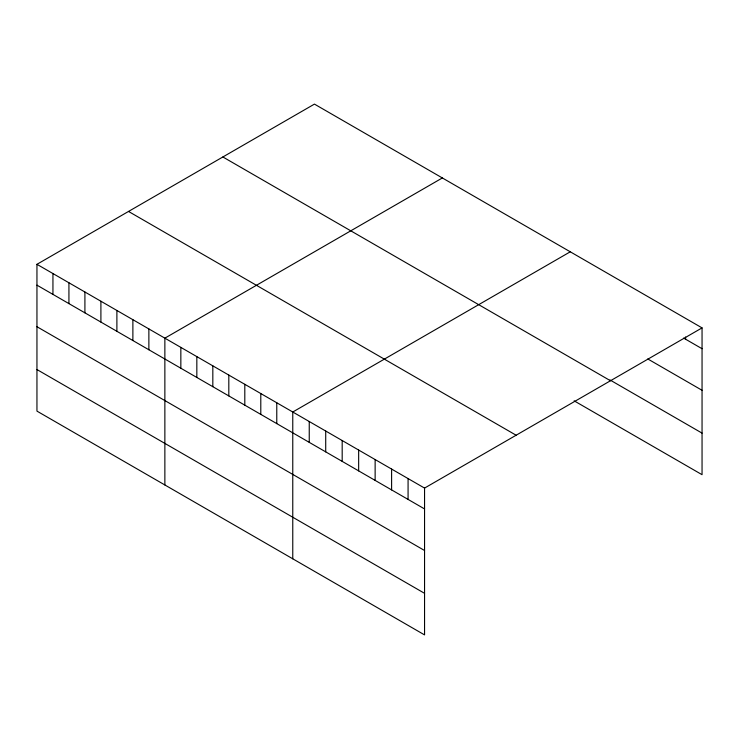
<?xml version="1.0" encoding="UTF-8"?>
<svg xmlns="http://www.w3.org/2000/svg" width="739" height="739" viewBox="0 0 739 739"><rect width="100%" height="100%" fill="white"/><g stroke="black" fill="none" stroke-linecap="round" stroke-linejoin="round"><path stroke-width="1.11" d="M36.95 264.313L424.555 488.091L424.555 634.893L36.95 411.115L36.95 264.313L314.444 104.107L702.05 327.885L702.05 474.687L574.138 400.834M442.356 177.951L164.862 338.166L164.862 484.969M570.268 251.796L292.764 412.011L292.764 558.813M424.555 488.091L702.05 327.885M683.64 338.092L702.05 348.716M647.789 358.96L702.05 390.284M609.998 379.966L702.05 433.119M222.873 156.973L610.479 380.751M128.521 211.446L516.127 435.225M36.95 285.152L424.555 508.931M36.95 326.721L424.555 550.5M36.95 369.546L424.555 593.325M685.58 337.012L685.58 339.21M408.076 478.586L408.076 499.416M391.605 469.071L391.605 489.911M375.135 459.566L375.135 480.396M358.655 450.051L358.655 470.891M342.185 440.546L342.185 461.376M325.714 431.031L325.714 451.871M309.244 421.516L309.244 442.356M276.774 402.783L276.774 423.613M260.793 393.545L260.793 414.385M244.803 384.317L244.803 405.157M228.813 375.089L228.813 395.919M212.823 365.851L212.823 386.691M196.833 356.623L196.833 377.463M180.843 347.395L180.843 368.234M148.872 328.929L148.872 349.769M132.881 319.701L132.881 340.54M116.891 310.472L116.891 331.303M100.901 301.235L100.901 322.075M84.911 292.007L84.911 312.846M68.93 282.778L68.93 303.618M52.94 273.55L52.94 294.381"/></g></svg>
